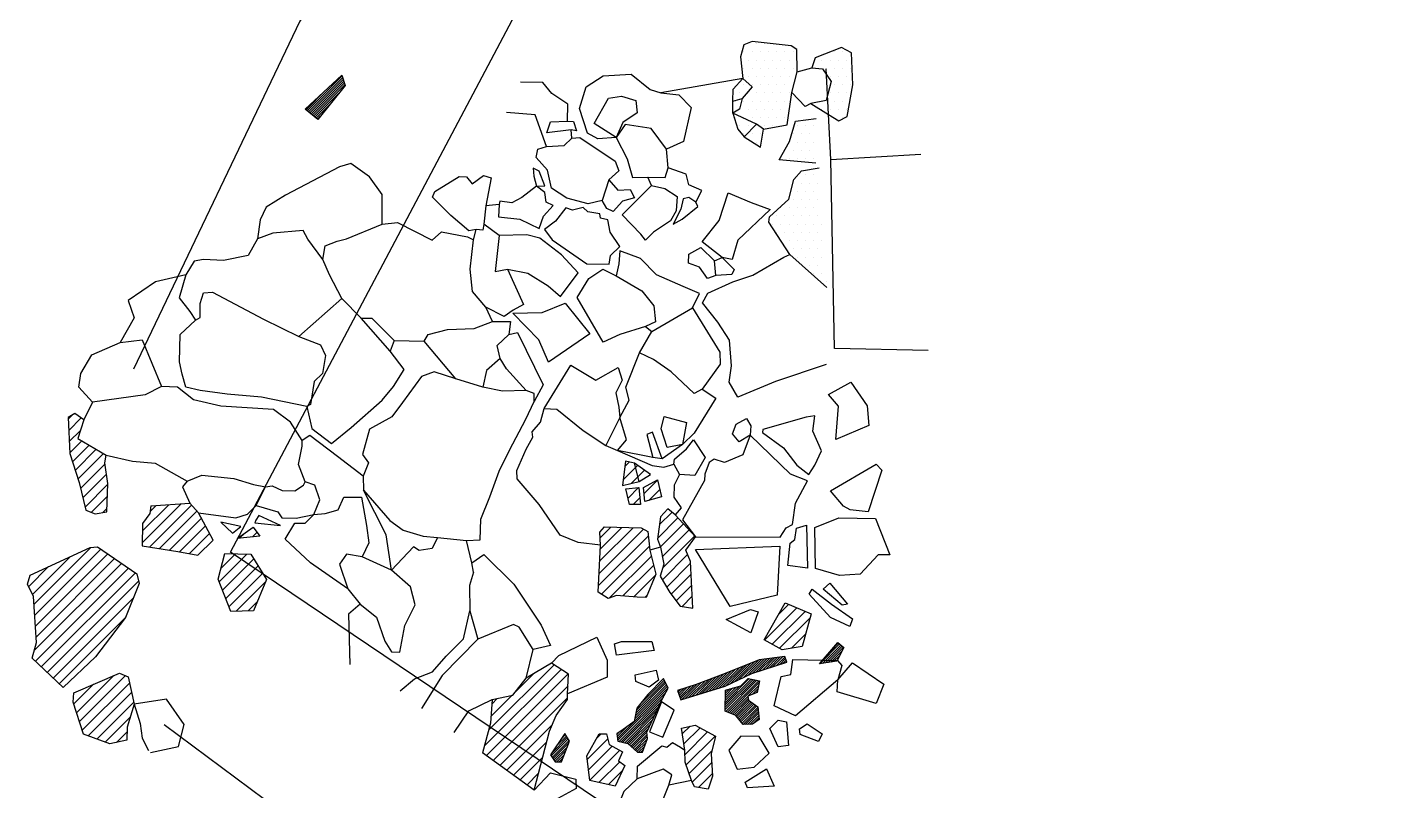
# Model space of a CAD drawing. Header units: metres. Extents: x 0.77 to 2.85, y -20.31 to -16.97.
# Drawn here: x 0.765 to 2.846, y -19.113 to -17.95 of the extents above; entities that cross this region are included whole.
import ezdxf

# ---------------------------------------------------------------- set-up
doc = ezdxf.new("R2010")
doc.units = ezdxf.units.M
doc.header["$LTSCALE"] = 25
doc.header["$MEASUREMENT"] = 0
doc.linetypes.add('STRICHPUNKTX2', pattern=[2, 1, -0.5, 0, -0.5])
doc.layers.get('0').update_dxf_attribs({"linetype": 'CONTINUOUS'})
for name, color, linetype in [('BEFUND', 1, 'CONTINUOUS'), ('FEUER', 1, 'CONTINUOUS'), ('GRABUNGSGRENZE', 3, 'STRICHPUNKTX2'), ('KNOCHEN', 2, 'CONTINUOUS'), ('STEINE', 4, 'CONTINUOUS'), ('STEINESCHRAFF', 4, 'CONTINUOUS')]:
    doc.layers.add(name, color=color, linetype=linetype)

# ---------------------------------------------------------------- blocks, each defined once
blk = doc.blocks.new('*X1')
at = {"color": 0}
for p, q in [((82.75, -1854.72), (83.52, -1853.95)), ((82.83, -1856.41), (84.74, -1854.5)), ((82.9, -1858.11), (84.61, -1856.4)), ((82.98, -1859.8), (84.8, -1857.98)), ((83.38, -1861.17), (85.91, -1858.64)), ((83.81, -1862.51), (87.02, -1859.29)), ((84.23, -1863.85), (88.13, -1859.95)), ((84.61, -1865.24), (88.35, -1861.5)), ((84.95, -1866.66), (88.57, -1863.05)), ((85.3, -1868.08), (88.78, -1864.61)), ((86.27, -1868.88), (88.71, -1866.44)), ((94.02, -1873.51), (99.93, -1867.59)), ((94.05, -1871.71), (98.04, -1867.72)), ((95.11, -1874.18), (101.51, -1867.78)), ((95.22, -1868.77), (96.15, -1867.84)), ((88.01, -1868.9), (88.64, -1868.28)), ((96.65, -1874.41), (102.34, -1868.72)), ((98.18, -1874.65), (103.02, -1869.8)), ((99.7, -1874.89), (103.64, -1870.95)), ((101.19, -1875.17), (104.26, -1872.1)), ((108.83, -1872.83), (109.61, -1872.06)), ((110.8, -1872.63), (111.48, -1871.95)), ((77.56, -1882.9), (86.21, -1874.24)), ((77.31, -1881.38), (83.02, -1875.67)), ((77.66, -1884.56), (87.71, -1874.51)), ((77.77, -1886.22), (88.76, -1875.23)), ((77.87, -1887.88), (89.81, -1875.94)), ((105.72, -1879.48), (109.95, -1875.25)), ((106, -1877.44), (108.23, -1875.2)), ((106.22, -1880.75), (111, -1875.97)), ((76.71, -1880.21), (79.76, -1877.16)), ((77.58, -1889.95), (90.87, -1876.66)), ((77.74, -1891.55), (91.92, -1877.38)), ((78.64, -1892.42), (92.97, -1878.09)), ((106.72, -1882.02), (111.68, -1877.06)), ((107.22, -1883.29), (112.36, -1878.14)), ((79.55, -1893.28), (93.46, -1879.37)), ((108.32, -1883.95), (112.8, -1879.48)), ((80.46, -1894.14), (92.66, -1881.93)), ((110.14, -1883.9), (111.53, -1882.51)), ((81.36, -1895), (91.51, -1884.85)), ((146.09, -1904.52), (157.79, -1892.82)), ((146.75, -1902.09), (156.72, -1892.12)), ((83.6, -1898.07), (86.59, -1895.08)), ((84.03, -1899.4), (89.7, -1893.74)), ((84.46, -1900.74), (91.45, -1893.75)), ((84.89, -1902.08), (92.08, -1894.89)), ((146.43, -1905.95), (158.86, -1893.51)), ((150.65, -1896.43), (153.55, -1893.52)), ((85.79, -1902.94), (92.4, -1896.34)), ((147.13, -1899.95), (150.35, -1896.72)), ((147.27, -1898.04), (148.07, -1897.24)), ((147.46, -1906.69), (158.85, -1895.3)), ((148.48, -1907.43), (158.78, -1897.13)), ((87.08, -1903.42), (92.72, -1897.79)), ((88.37, -1903.9), (92.18, -1900.1)), ((149.51, -1908.17), (156.43, -1901.25)), ((90.09, -1903.95), (91.69, -1902.35)), ((150.54, -1908.91), (155.6, -1903.85)), ((151.57, -1909.65), (154.98, -1906.23)), ((152.6, -1910.39), (154.37, -1908.62)), ((153.63, -1911.13), (153.75, -1911))]:
    blk.add_line(p, q, dxfattribs=at)
blk = doc.blocks.new('*X2')
at = {"color": 0}
for p, q in [((172.51, -1872.8), (175.57, -1869.74)), ((172.79, -1870.74), (174.65, -1868.89)), ((163.58, -1878.19), (170.32, -1871.45)), ((163.66, -1876.34), (168.77, -1871.23)), ((163.72, -1872.75), (165.34, -1871.13)), ((163.75, -1874.49), (167.05, -1871.18)), ((172.93, -1874.14), (176.42, -1870.65)), ((173.22, -1875.62), (177.27, -1871.57)), ((163.5, -1880.04), (171.08, -1872.46)), ((163.95, -1881.36), (171.25, -1874.06)), ((173.28, -1877.33), (178.13, -1872.48)), ((165.11, -1881.96), (171.54, -1875.54)), ((173.21, -1879.17), (177.05, -1875.33)), ((167.21, -1881.63), (171.89, -1876.95)), ((168.84, -1881.77), (172.16, -1878.45)), ((173.87, -1880.28), (177.49, -1876.65)), ((174.55, -1881.37), (177.58, -1878.33)), ((175.31, -1882.37), (177.68, -1880)), ((170.52, -1881.86), (170.9, -1881.48)), ((176.21, -1883.24), (177.77, -1881.68)), ((177.77, -1883.45), (177.86, -1883.35)), ((188.77, -1888.36), (193.69, -1883.43)), ((189.92, -1888.98), (194.93, -1883.97)), ((190.94, -1884.42), (192.46, -1882.9)), ((191.06, -1889.6), (195.69, -1884.97)), ((192.85, -1889.58), (195.04, -1887.39)), ((176.24, -1902.65), (177.43, -1901.46)), ((161.78, -1906.51), (164.89, -1903.39)), ((163.27, -1903.25), (163.87, -1902.64)), ((176.49, -1904.17), (178.95, -1901.71)), ((176.67, -1905.76), (180.09, -1902.34)), ((176.84, -1907.36), (181.24, -1902.96)), ((161.97, -1908.09), (165.58, -1904.48)), ((162.16, -1909.66), (166.71, -1905.12)), ((177.3, -1908.67), (180.74, -1905.23)), ((163.55, -1910.04), (166.71, -1906.88)), ((177.78, -1909.96), (180.7, -1907.03)), ((165, -1910.36), (167.1, -1908.26)), ((178.72, -1910.78), (180.8, -1908.7))]:
    blk.add_line(p, q, dxfattribs=at)
blk = doc.blocks.new('*X4')
at = {"color": 0}
for p, q in [((167.52, -1861.88), (168.19, -1861.2)), ((169.12, -1862.04), (169.44, -1861.73)), ((167.27, -1863.9), (169.12, -1862.04)), ((168.45, -1864.48), (169.5, -1863.43)), ((169.5, -1863.43), (170.47, -1862.46)), ((170.45, -1866.02), (172.47, -1864)), ((167.99, -1866.71), (169.59, -1865.11)), ((171.16, -1867.07), (172.81, -1865.43)), ((168.77, -1867.7), (169.8, -1866.67))]:
    blk.add_line(p, q, dxfattribs=at)
blk = doc.blocks.new('*X5')
at = {"color": 0}
for p, q in [((197.2, -1891.95), (200.2, -1888.94)), ((198.89, -1889.91), (200.01, -1888.78)), ((187.97, -1893.05), (189.94, -1891.08)), ((188.49, -1892.88), (190.34, -1891.02)), ((189.01, -1892.71), (190.75, -1890.97)), ((189.53, -1892.55), (191.15, -1890.92)), ((190.05, -1892.38), (191.56, -1890.87)), ((190.57, -1892.21), (191.89, -1890.89)), ((197.61, -1891.89), (200.4, -1889.1)), ((198.03, -1891.82), (200.59, -1889.27)), ((198.45, -1891.76), (200.78, -1889.43)), ((198.86, -1891.7), (200.57, -1889.99)), ((199.28, -1891.63), (200.2, -1890.72)), ((180.81, -1895.97), (183.68, -1893.09)), ((181.32, -1895.81), (184.28, -1892.84)), ((181.84, -1895.64), (184.88, -1892.6)), ((182.35, -1895.48), (185.49, -1892.35)), ((182.89, -1895.3), (186.09, -1892.1)), ((183.57, -1894.97), (186.69, -1891.85)), ((184.25, -1894.65), (187.3, -1891.6)), ((184.92, -1894.32), (187.9, -1891.35)), ((185.6, -1894), (188.32, -1891.28)), ((186.28, -1893.67), (188.72, -1891.23)), ((186.92, -1893.38), (189.13, -1891.18)), ((187.45, -1893.22), (189.53, -1891.13)), ((191.09, -1892.04), (191.98, -1891.16)), ((191.61, -1891.88), (192.07, -1891.42)), ((192.14, -1891.71), (192.16, -1891.68)), ((199.7, -1891.57), (199.82, -1891.45)), ((169.09, -1899.91), (173.82, -1895.17)), ((169.18, -1899.46), (173.71, -1894.93)), ((169.27, -1899.02), (173.59, -1894.69)), ((169.85, -1898.09), (173.48, -1894.45)), ((173, -1894.58), (173.37, -1894.22)), ((175.94, -1897.3), (177.99, -1895.25)), ((176.17, -1897.42), (178.52, -1895.07)), ((176.69, -1897.26), (179.09, -1894.86)), ((177.2, -1897.1), (179.66, -1894.64)), ((177.72, -1896.94), (180.22, -1894.43)), ((178.23, -1896.77), (180.79, -1894.21)), ((178.75, -1896.61), (181.36, -1894)), ((179.26, -1896.45), (181.93, -1893.79)), ((179.78, -1896.29), (182.49, -1893.57)), ((180.29, -1896.13), (183.08, -1893.34)), ((182.78, -1898.94), (187.32, -1894.4)), ((182.79, -1898.22), (186.73, -1894.28)), ((182.79, -1898.58), (187.03, -1894.34)), ((182.8, -1897.86), (186.44, -1894.22)), ((182.87, -1899.21), (187.61, -1894.46)), ((183.12, -1899.31), (187.9, -1894.53)), ((183.37, -1899.41), (187.92, -1894.86)), ((166.36, -1903.34), (174.05, -1895.65)), ((166.4, -1903.65), (173.75, -1896.31)), ((166.64, -1903.77), (173.37, -1897.04)), ((169, -1900.35), (173.94, -1895.41)), ((175.57, -1896.25), (175.91, -1895.91)), ((175.66, -1896.51), (176.43, -1895.75)), ((175.76, -1896.77), (176.95, -1895.58)), ((175.85, -1897.04), (177.47, -1895.42)), ((182.81, -1897.5), (184.94, -1895.37)), ((182.81, -1897.14), (184.45, -1895.51)), ((182.82, -1896.78), (183.96, -1895.64)), ((182.83, -1896.42), (183.47, -1895.78)), ((182.83, -1896.06), (182.97, -1895.92)), ((183.62, -1899.51), (186.2, -1896.93)), ((183.87, -1899.62), (186.25, -1897.24)), ((186.29, -1896.85), (187.83, -1895.31)), ((186.87, -1896.62), (187.74, -1895.75)), ((187.45, -1896.39), (187.65, -1896.19)), ((166.92, -1903.84), (173.03, -1897.74)), ((167.21, -1903.91), (172.71, -1898.41)), ((167.49, -1903.98), (172.39, -1899.08)), ((184.12, -1899.72), (186.33, -1897.52)), ((184.38, -1899.82), (186.54, -1897.66)), ((184.55, -1900.01), (186.75, -1897.81)), ((184.7, -1900.2), (186.95, -1897.95)), ((184.86, -1900.4), (187.16, -1898.09)), ((185.02, -1900.59), (187.37, -1898.24)), ((185.18, -1900.79), (187.58, -1898.38)), ((185.34, -1900.98), (187.78, -1898.54)), ((185.5, -1901.18), (187.81, -1898.86)), ((185.82, -1901.2), (187.84, -1899.18)), ((167.78, -1904.04), (172.08, -1899.75)), ((168.02, -1904.16), (171.76, -1900.42)), ((168.21, -1904.32), (171.45, -1901.08)), ((186.19, -1901.19), (187.87, -1899.5)), ((186.55, -1901.18), (187.91, -1899.83)), ((186.92, -1901.17), (187.94, -1900.15)), ((156.27, -1906), (158.86, -1903.41)), ((156.32, -1905.6), (158.73, -1903.19)), ((157.06, -1904.51), (158.6, -1902.97)), ((157.79, -1903.42), (158.46, -1902.75)), ((166.27, -1902.72), (166.53, -1902.47)), ((166.31, -1903.03), (167.7, -1901.65)), ((168.39, -1904.49), (171.13, -1901.75)), ((168.58, -1904.66), (170.85, -1902.39)), ((168.77, -1904.83), (170.88, -1902.71)), ((168.95, -1904.99), (170.92, -1903.03)), ((169.14, -1905.16), (170.93, -1903.37)), ((156.41, -1906.22), (159, -1903.63)), ((156.55, -1906.43), (158.97, -1904.01)), ((156.7, -1906.64), (158.75, -1904.59)), ((156.84, -1906.85), (158.52, -1905.17)), ((169.32, -1905.33), (170.72, -1903.93)), ((169.6, -1905.41), (170.52, -1904.49)), ((169.95, -1905.41), (170.31, -1905.05)), ((157.13, -1906.91), (158.29, -1905.75)), ((157.49, -1906.91), (158.07, -1906.33)), ((157.84, -1906.91), (157.84, -1906.91)), ((185.9, -1917.74), (186.19, -1917.45)), ((185.96, -1918.04), (186.56, -1917.44)), ((186.01, -1918.34), (186.93, -1917.42)), ((186.07, -1918.63), (187.1, -1917.61)), ((186.13, -1918.93), (187.24, -1917.81)), ((186.18, -1919.23), (187.39, -1918.02)), ((175.6, -1921.67), (177.18, -1920.1)), ((175.67, -1921.25), (176.98, -1919.95)), ((175.74, -1920.83), (176.78, -1919.79)), ((175.81, -1920.41), (176.58, -1919.63)), ((175.88, -1919.99), (176.39, -1919.48)), ((175.95, -1919.56), (176.19, -1919.32)), ((186.24, -1919.53), (187.54, -1918.23)), ((186.29, -1919.82), (187.68, -1918.44)), ((186.35, -1920.12), (187.83, -1918.64)), ((186.52, -1920.31), (187.97, -1918.85)), ((186.68, -1920.5), (188.12, -1919.06)), ((186.85, -1920.69), (188.23, -1919.3)), ((187.01, -1920.87), (188.3, -1919.58)), ((187.18, -1921.06), (188.37, -1919.86)), ((187.34, -1921.25), (188.45, -1920.15)), ((175.79, -1921.84), (177.37, -1920.26)), ((176.01, -1921.98), (177.57, -1920.41)), ((176.23, -1922.11), (177.77, -1920.57)), ((176.45, -1922.24), (177.97, -1920.73)), ((176.67, -1922.38), (178.17, -1920.88)), ((176.89, -1922.51), (178.41, -1920.99)), ((177.11, -1922.64), (178.65, -1921.11)), ((177.33, -1922.78), (178.89, -1921.22)), ((177.55, -1922.91), (179.12, -1921.34)), ((177.8, -1923.01), (179.36, -1921.45)), ((178.07, -1923.1), (179.6, -1921.57)), ((178.34, -1923.18), (179.84, -1921.68)), ((178.61, -1923.27), (180.08, -1921.8)), ((178.88, -1923.35), (180.32, -1921.91)), ((179.14, -1923.44), (180.56, -1922.02)), ((179.41, -1923.52), (180.8, -1922.14)), ((179.69, -1923.6), (181.04, -1922.25)), ((187.51, -1921.44), (188.52, -1920.43)), ((187.67, -1921.63), (188.59, -1920.71)), ((187.84, -1921.82), (188.67, -1920.99)), ((188, -1922), (188.74, -1921.27)), ((188.17, -1922.19), (188.81, -1921.55)), ((188.39, -1922.33), (188.89, -1921.83)), ((188.64, -1922.43), (188.96, -1922.11)), ((179.99, -1923.65), (181.27, -1922.37)), ((180.29, -1923.71), (181.53, -1922.47)), ((180.58, -1923.77), (181.82, -1922.53)), ((180.88, -1923.82), (182.12, -1922.58)), ((181.18, -1923.88), (182.42, -1922.64)), ((181.47, -1923.94), (182.52, -1922.89)), ((181.77, -1923.99), (182.52, -1923.24)), ((182.07, -1924.05), (182.52, -1923.6)), ((182.36, -1924.11), (182.52, -1923.95)), ((188.89, -1922.54), (189.04, -1922.39)), ((181.57, -1940.82), (181.62, -1940.77)), ((181.71, -1941.02), (181.92, -1940.82)), ((181.86, -1941.22), (182.22, -1940.87)), ((182.01, -1941.43), (182.52, -1940.92)), ((182.16, -1941.63), (182.82, -1940.98)), ((182.31, -1941.84), (183.12, -1941.03)), ((182.46, -1942.04), (183.42, -1941.08)), ((182.61, -1942.25), (183.72, -1941.14)), ((182.76, -1942.45), (184.02, -1941.19)), ((182.91, -1942.66), (184.32, -1941.24)), ((183.08, -1942.84), (184.62, -1941.29)), ((183.46, -1942.81), (184.92, -1941.35)), ((183.84, -1942.78), (185.22, -1941.4)), ((184.23, -1942.75), (185.52, -1941.45)), ((184.61, -1942.72), (185.83, -1941.51)), ((184.99, -1942.69), (186.13, -1941.56)), ((185.37, -1942.66), (186.43, -1941.61)), ((185.73, -1942.66), (186.62, -1941.77)), ((186.04, -1942.71), (186.78, -1941.96)), ((186.34, -1942.76), (186.94, -1942.16)), ((186.65, -1942.8), (187.1, -1942.36)), ((186.95, -1942.85), (187.25, -1942.55)), ((187.26, -1942.9), (187.41, -1942.75)), ((187.56, -1942.95), (187.57, -1942.94)), ((184.63, -1945.88), (186.71, -1943.8)), ((184.69, -1945.47), (186.49, -1943.67)), ((184.7, -1946.16), (186.93, -1943.94)), ((184.75, -1945.05), (186.27, -1943.54)), ((184.81, -1944.64), (186.05, -1943.4)), ((184.83, -1946.39), (186.91, -1944.31)), ((184.87, -1944.23), (185.83, -1943.27)), ((184.96, -1946.62), (186.62, -1944.95)), ((185.09, -1946.84), (186.7, -1945.23)), ((185.21, -1947.07), (186.78, -1945.5)), ((185.34, -1947.29), (186.85, -1945.78)), ((185.47, -1947.52), (186.93, -1946.06)), ((185.59, -1947.75), (186.51, -1946.83)), ((185.72, -1947.97), (185.79, -1947.9)), ((207.04, -1948.93), (207.71, -1948.26)), ((207.05, -1949.27), (207.83, -1948.49)), ((207.15, -1949.53), (207.95, -1948.72)), ((207.22, -1948.4), (207.59, -1948.02)), ((207.25, -1949.78), (208.07, -1948.96)), ((207.35, -1950.03), (208.19, -1949.19)), ((207.4, -1947.86), (207.47, -1947.79)), ((207.46, -1950.28), (208.31, -1949.42)), ((207.56, -1950.53), (208.43, -1949.66)), ((207.66, -1950.78), (208.55, -1949.89)), ((207.76, -1951.03), (208.67, -1950.12)), ((207.87, -1951.28), (208.79, -1950.36)), ((207.97, -1951.53), (208.92, -1950.59)), ((208.07, -1951.79), (209.04, -1950.82)), ((208.17, -1952.04), (209.16, -1951.06)), ((208.26, -1952.31), (209.28, -1951.29)), ((208.35, -1952.57), (209.4, -1951.52)), ((208.43, -1952.84), (209.52, -1951.75)), ((208.52, -1953.1), (209.61, -1952.01)), ((208.61, -1953.37), (209.71, -1952.27)), ((208.7, -1953.63), (209.81, -1952.52)), ((208.79, -1953.9), (209.91, -1952.78)), ((208.87, -1954.17), (210, -1953.04)), ((208.96, -1954.43), (210.1, -1953.29)), ((209.05, -1954.7), (210.2, -1953.55)), ((209.31, -1954.79), (210.29, -1953.81)), ((209.91, -1954.55), (210.39, -1954.06)), ((194.88, -1961.09), (197.88, -1958.09)), ((195.05, -1960.56), (197.56, -1958.06)), ((195.16, -1961.17), (198.13, -1958.19)), ((195.5, -1959.76), (197.23, -1958.03)), ((195.95, -1958.95), (196.91, -1957.99)), ((196.37, -1960.3), (198.32, -1958.35)), ((196.4, -1958.15), (196.59, -1957.96)), ((196.72, -1960.31), (198.51, -1958.52)), ((197.06, -1960.32), (198.7, -1958.68)), ((197.41, -1960.33), (198.89, -1958.84)), ((197.75, -1960.34), (199.08, -1959.01)), ((198.09, -1960.35), (199.27, -1959.17)), ((199.12, -1959.67), (199.46, -1959.34)), ((206.74, -1958.77), (206.89, -1958.62)), ((206.92, -1958.95), (207.39, -1958.48)), ((207.09, -1959.13), (207.88, -1958.34)), ((207.27, -1959.31), (208.37, -1958.2)), ((207.45, -1959.48), (208.67, -1958.26)), ((207.62, -1959.66), (208.93, -1958.35)), ((207.8, -1959.84), (209.19, -1958.44)), ((207.97, -1960.02), (209.46, -1958.53)), ((208.15, -1960.19), (209.72, -1958.62)), ((208.33, -1960.37), (209.98, -1958.71)), ((208.5, -1960.55), (210.25, -1958.8)), ((208.68, -1960.72), (210.51, -1958.89)), ((208.86, -1960.9), (210.78, -1958.98)), ((209.03, -1961.08), (211.04, -1959.07)), ((195.43, -1961.24), (196.03, -1960.65)), ((196.35, -1962.45), (197, -1961.79)), ((196.49, -1962.66), (197.38, -1961.77)), ((196.2, -1962.24), (196.22, -1962.22)), ((196.64, -1962.87), (197.6, -1961.9)), ((196.96, -1962.9), (197.83, -1962.03)), ((197.31, -1962.9), (198.05, -1962.16)), ((197.67, -1962.9), (198.27, -1962.29)), ((198.02, -1962.9), (198.49, -1962.42)), ((198.37, -1962.9), (198.72, -1962.56)), ((198.72, -1962.9), (198.94, -1962.69)), ((199.08, -1962.9), (199.16, -1962.82)), ((214.31, -1966.05), (214.43, -1965.94)), ((214.13, -1968.7), (215.36, -1967.48)), ((214.15, -1968.34), (215.23, -1967.26)), ((214.18, -1967.96), (215.09, -1967.04)), ((214.2, -1967.57), (214.96, -1966.82)), ((214.23, -1967.19), (214.83, -1966.6)), ((214.26, -1966.81), (214.69, -1966.38)), ((214.29, -1966.43), (214.56, -1966.16)), ((214.31, -1968.89), (215.5, -1967.7)), ((214.48, -1969.07), (215.63, -1967.92)), ((214.65, -1969.25), (215.76, -1968.14)), ((214.82, -1969.43), (215.73, -1968.52)), ((214.99, -1969.61), (215.32, -1969.29))]:
    blk.add_line(p, q, dxfattribs=at)
blk = doc.blocks.new('*X7')
at = {"color": 0}
for p, q in [((160.14, -1783.34), (161.24, -1782.25)), ((160.25, -1783.58), (161.37, -1782.47)), ((160.32, -1782.81), (161.1, -1782.03)), ((160.37, -1783.82), (161.5, -1782.69)), ((160.48, -1784.07), (161.64, -1782.9)), ((160.73, -1782.04), (160.97, -1781.81)), ((160.59, -1784.31), (161.77, -1783.12)), ((160.7, -1784.55), (161.91, -1783.34)), ((160.82, -1784.79), (162.04, -1783.56)), ((160.93, -1785.03), (162.18, -1783.78)), ((161.04, -1785.27), (162.31, -1784)), ((161.15, -1785.51), (162.44, -1784.22)), ((161.27, -1785.75), (162.58, -1784.44)), ((161.38, -1785.99), (162.71, -1784.66)), ((161.49, -1786.23), (162.85, -1784.88)), ((121.08, -1787.75), (123.68, -1785.15)), ((121.2, -1787.28), (123.36, -1785.12)), ((121.28, -1787.91), (124.01, -1785.18)), ((121.31, -1786.81), (123.03, -1785.1)), ((121.43, -1786.34), (122.7, -1785.07)), ((121.55, -1785.87), (122.38, -1785.04)), ((121.62, -1787.92), (124.34, -1785.2)), ((121.66, -1785.4), (122.05, -1785.02)), ((121.96, -1787.93), (124.66, -1785.23)), ((122.3, -1787.95), (124.99, -1785.26)), ((122.64, -1787.96), (125.32, -1785.28)), ((122.98, -1787.98), (125.64, -1785.31)), ((123.32, -1787.99), (125.97, -1785.34)), ((123.66, -1788.01), (126.3, -1785.37)), ((124, -1788.02), (126.62, -1785.39)), ((124.33, -1788.04), (126.95, -1785.42)), ((124.67, -1788.05), (127.28, -1785.45)), ((125.01, -1788.06), (127.61, -1785.47)), ((125.35, -1788.08), (127.93, -1785.5)), ((125.69, -1788.09), (128.26, -1785.53)), ((126.03, -1788.11), (128.59, -1785.55)), ((126.37, -1788.12), (128.91, -1785.58)), ((126.71, -1788.14), (129.24, -1785.61)), ((127.05, -1788.15), (128.71, -1786.48)), ((161.61, -1786.47), (162.98, -1785.1)), ((161.72, -1786.71), (163.12, -1785.32)), ((161.83, -1786.95), (163.25, -1785.54)), ((161.94, -1787.2), (163.38, -1785.76)), ((162.06, -1787.44), (163.52, -1785.98)), ((162.17, -1787.68), (163.65, -1786.19)), ((162.28, -1787.92), (163.79, -1786.41)), ((162.4, -1788.16), (163.92, -1786.63)), ((162.51, -1788.4), (164.06, -1786.85)), ((162.62, -1788.64), (164.19, -1787.07)), ((162.73, -1788.88), (164.32, -1787.29)), ((162.85, -1789.12), (164.46, -1787.51)), ((162.96, -1789.36), (164.59, -1787.73)), ((163.07, -1789.6), (164.73, -1787.95)), ((163.18, -1789.84), (164.86, -1788.17)), ((163.3, -1790.08), (164.99, -1788.39)), ((163.47, -1790.27), (165.13, -1788.61)), ((163.88, -1790.21), (165.26, -1788.83)), ((164.29, -1790.15), (165.4, -1789.05)), ((164.7, -1790.1), (165.53, -1789.26)), ((165.11, -1790.04), (165.67, -1789.48)), ((165.52, -1789.98), (165.8, -1789.7)), ((165.93, -1789.93), (165.93, -1789.92)), ((119.14, -1807.73), (124.42, -1802.45)), ((119.33, -1807.89), (124.51, -1802.71)), ((119.53, -1808.04), (124.6, -1802.98)), ((119.72, -1808.2), (124.68, -1803.24)), ((119.92, -1808.36), (124.77, -1803.51)), ((118.95, -1807.57), (121.91, -1804.61)), ((120.11, -1808.52), (124.86, -1803.77)), ((120.31, -1808.68), (123.91, -1805.08)), ((120.5, -1808.84), (122.52, -1806.82)), ((120.69, -1809), (121.12, -1808.57))]:
    blk.add_line(p, q, dxfattribs=at)
blk = doc.blocks.new('*X9')
at = {"color": 0}
for p, q in [((185.625, -1798.75), (185.625, -1798.75)), ((186.25, -1797.5), (186.25, -1797.5)), ((186.875, -1798.75), (186.875, -1798.75)), ((187.5, -1797.5), (187.5, -1797.5)), ((188.125, -1798.75), (188.125, -1798.75)), ((188.75, -1797.5), (188.75, -1797.5)), ((189.375, -1798.75), (189.375, -1798.75)), ((190.625, -1798.75), (190.625, -1798.75)), ((191.875, -1798.75), (191.875, -1798.75)), ((193.125, -1798.75), (193.125, -1798.75)), ((199.375, -1798.75), (199.375, -1798.75)), ((200.625, -1798.75), (200.625, -1798.75)), ((185.625, -1801.25), (185.625, -1801.25)), ((186.25, -1800), (186.25, -1800)), ((186.875, -1801.25), (186.875, -1801.25)), ((187.5, -1800), (187.5, -1800)), ((188.125, -1801.25), (188.125, -1801.25)), ((188.75, -1800), (188.75, -1800)), ((189.375, -1801.25), (189.375, -1801.25)), ((190, -1800), (190, -1800)), ((190.625, -1801.25), (190.625, -1801.25)), ((191.25, -1800), (191.25, -1800)), ((191.875, -1801.25), (191.875, -1801.25)), ((192.5, -1800), (192.5, -1800)), ((193.125, -1801.25), (193.125, -1801.25)), ((196.875, -1801.25), (196.875, -1801.25)), ((197.5, -1800), (197.5, -1800)), ((198.125, -1801.25), (198.125, -1801.25)), ((198.75, -1800), (198.75, -1800)), ((199.375, -1801.25), (199.375, -1801.25)), ((200, -1800), (200, -1800)), ((200.625, -1801.25), (200.625, -1801.25)), ((201.25, -1800), (201.25, -1800)), ((201.875, -1801.25), (201.875, -1801.25)), ((186.25, -1802.5), (186.25, -1802.5)), ((187.5, -1802.5), (187.5, -1802.5)), ((188.75, -1802.5), (188.75, -1802.5)), ((190, -1802.5), (190, -1802.5)), ((191.25, -1802.5), (191.25, -1802.5)), ((192.5, -1802.5), (192.5, -1802.5)), ((198.75, -1802.5), (198.75, -1802.5)), ((200, -1802.5), (200, -1802.5)), ((201.25, -1802.5), (201.25, -1802.5)), ((185, -1805), (185, -1805)), ((185.625, -1803.75), (185.625, -1803.75)), ((186.25, -1805), (186.25, -1805)), ((186.875, -1803.75), (186.875, -1803.75)), ((187.5, -1805), (187.5, -1805)), ((188.125, -1803.75), (188.125, -1803.75)), ((188.75, -1805), (188.75, -1805)), ((189.375, -1803.75), (189.375, -1803.75)), ((190, -1805), (190, -1805)), ((190.625, -1803.75), (190.625, -1803.75)), ((191.25, -1805), (191.25, -1805)), ((191.875, -1803.75), (191.875, -1803.75)), ((192.5, -1805), (192.5, -1805)), ((193.125, -1803.75), (193.125, -1803.75)), ((198.75, -1805), (198.75, -1805)), ((199.375, -1803.75), (199.375, -1803.75)), ((200, -1805), (200, -1805)), ((200.625, -1803.75), (200.625, -1803.75)), ((201.25, -1805), (201.25, -1805)), ((201.875, -1803.75), (201.875, -1803.75)), ((184.375, -1806.25), (184.375, -1806.25)), ((185, -1807.5), (185, -1807.5)), ((185.625, -1806.25), (185.625, -1806.25)), ((186.25, -1807.5), (186.25, -1807.5)), ((186.875, -1806.25), (186.875, -1806.25)), ((187.5, -1807.5), (187.5, -1807.5)), ((188.125, -1806.25), (188.125, -1806.25)), ((188.75, -1807.5), (188.75, -1807.5)), ((189.375, -1806.25), (189.375, -1806.25)), ((190, -1807.5), (190, -1807.5)), ((190.625, -1806.25), (190.625, -1806.25)), ((191.25, -1807.5), (191.25, -1807.5)), ((191.875, -1806.25), (191.875, -1806.25)), ((192.5, -1807.5), (192.5, -1807.5)), ((197.5, -1807.5), (197.5, -1807.5)), ((198.125, -1806.25), (198.125, -1806.25)), ((198.75, -1807.5), (198.75, -1807.5)), ((199.375, -1806.25), (199.375, -1806.25)), ((200, -1807.5), (200, -1807.5)), ((200.625, -1806.25), (200.625, -1806.25)), ((201.25, -1807.5), (201.25, -1807.5)), ((184.375, -1808.75), (184.375, -1808.75)), ((185.625, -1808.75), (185.625, -1808.75)), ((186.875, -1808.75), (186.875, -1808.75)), ((188.125, -1808.75), (188.125, -1808.75)), ((189.375, -1808.75), (189.375, -1808.75)), ((190.625, -1808.75), (190.625, -1808.75)), ((191.875, -1808.75), (191.875, -1808.75)), ((199.375, -1808.75), (199.375, -1808.75)), ((200.625, -1808.75), (200.625, -1808.75)), ((185, -1810), (185, -1810)), ((185.625, -1811.25), (185.625, -1811.25)), ((186.25, -1810), (186.25, -1810)), ((186.875, -1811.25), (186.875, -1811.25)), ((187.5, -1810), (187.5, -1810)), ((188.125, -1811.25), (188.125, -1811.25)), ((188.75, -1810), (188.75, -1810)), ((190, -1810), (190, -1810)), ((191.25, -1810), (191.25, -1810)), ((193.125, -1811.25), (193.125, -1811.25)), ((193.75, -1810), (193.75, -1810)), ((194.375, -1811.25), (194.375, -1811.25)), ((195, -1810), (195, -1810)), ((195.625, -1811.25), (195.625, -1811.25)), ((196.25, -1810), (196.25, -1810)), ((187.5, -1812.5), (187.5, -1812.5)), ((191.875, -1813.75), (191.875, -1813.75)), ((193.125, -1813.75), (193.125, -1813.75)), ((193.75, -1812.5), (193.75, -1812.5)), ((194.375, -1813.75), (194.375, -1813.75)), ((195, -1812.5), (195, -1812.5)), ((195.625, -1813.75), (195.625, -1813.75)), ((196.25, -1812.5), (196.25, -1812.5)), ((191.25, -1815), (191.25, -1815)), ((192.5, -1815), (192.5, -1815)), ((193.75, -1815), (193.75, -1815)), ((195, -1815), (195, -1815)), ((196.25, -1815), (196.25, -1815))]:
    blk.add_line(p, q, dxfattribs=at)
blk = doc.blocks.new('*X10')
at = {"color": 0}
for p, q in [((195, -1817.5), (195, -1817.5)), ((196.25, -1817.5), (196.25, -1817.5)), ((193.125, -1818.75), (193.125, -1818.75)), ((193.75, -1820), (193.75, -1820)), ((194.375, -1818.75), (194.375, -1818.75)), ((195, -1820), (195, -1820)), ((195.625, -1818.75), (195.625, -1818.75)), ((196.25, -1820), (196.25, -1820)), ((196.875, -1818.75), (196.875, -1818.75)), ((193.125, -1821.25), (193.125, -1821.25)), ((194.375, -1821.25), (194.375, -1821.25)), ((195.625, -1821.25), (195.625, -1821.25)), ((196.875, -1821.25), (196.875, -1821.25)), ((190.625, -1823.75), (190.625, -1823.75)), ((191.25, -1822.5), (191.25, -1822.5)), ((191.875, -1823.75), (191.875, -1823.75)), ((192.5, -1822.5), (192.5, -1822.5)), ((193.125, -1823.75), (193.125, -1823.75)), ((193.75, -1822.5), (193.75, -1822.5)), ((194.375, -1823.75), (194.375, -1823.75)), ((195, -1822.5), (195, -1822.5)), ((195.625, -1823.75), (195.625, -1823.75)), ((196.25, -1822.5), (196.25, -1822.5)), ((196.875, -1823.75), (196.875, -1823.75)), ((190, -1825), (190, -1825)), ((190.625, -1826.25), (190.625, -1826.25)), ((191.25, -1825), (191.25, -1825)), ((191.875, -1826.25), (191.875, -1826.25)), ((192.5, -1825), (192.5, -1825)), ((193.125, -1826.25), (193.125, -1826.25)), ((193.75, -1825), (193.75, -1825)), ((194.375, -1826.25), (194.375, -1826.25)), ((195, -1825), (195, -1825)), ((195.625, -1826.25), (195.625, -1826.25)), ((196.25, -1825), (196.25, -1825)), ((196.875, -1826.25), (196.875, -1826.25)), ((197.5, -1825), (197.5, -1825)), ((191.25, -1827.5), (191.25, -1827.5)), ((192.5, -1827.5), (192.5, -1827.5)), ((193.75, -1827.5), (193.75, -1827.5)), ((195, -1827.5), (195, -1827.5)), ((196.25, -1827.5), (196.25, -1827.5)), ((197.5, -1827.5), (197.5, -1827.5)), ((193.125, -1828.75), (193.125, -1828.75)), ((193.75, -1830), (193.75, -1830)), ((194.375, -1828.75), (194.375, -1828.75)), ((195, -1830), (195, -1830)), ((195.625, -1828.75), (195.625, -1828.75)), ((196.25, -1830), (196.25, -1830)), ((196.875, -1828.75), (196.875, -1828.75)), ((197.5, -1830), (197.5, -1830)), ((195.625, -1831.25), (195.625, -1831.25)), ((196.25, -1832.5), (196.25, -1832.5)), ((196.875, -1831.25), (196.875, -1831.25)), ((197.5, -1832.5), (197.5, -1832.5)), ((198.125, -1833.75), (198.125, -1833.75))]:
    blk.add_line(p, q, dxfattribs=at)

msp = doc.modelspace()

# ---------------------------------------------------------------- linework, layer by layer
at = {"layer": 'BEFUND', "flags": 128}
msp.add_lwpolyline([(1.8548, -18.0281), (1.7299, -18.0498)], dxfattribs=at)
at = {"layer": 'FEUER', "flags": 128}
msp.add_lwpolyline([(1.5371, -19.1118), (1.4582, -19.0551)], dxfattribs=at)
at = {"layer": 'GRABUNGSGRENZE', "flags": 128}
for points in [[(1.8384, -16.9681), (1.7805, -17.1027), (1.5976, -17.2843), (1.18, -17.9406), (0.9267, -18.4708)], [(2.8456, -20.0981), (2.0152, -19.3833), (1.0746, -18.7496), (1.6615, -17.6395), (2.0065, -17.1294), (2.0534, -17.001)], [(2.1366, -18.4422), (1.994, -18.4393), (1.9888, -18.1514), (1.9817, -18.0135)], [(1.5155, -19.6362), (1.6076, -19.4832), (0.9734, -19.0127)]]:
    msp.add_lwpolyline(points, dxfattribs=at)
at = {"layer": 'GRABUNGSGRENZE'}
msp.add_lwpolyline([(1.9888, -18.1514), (2.1256, -18.1433)], dxfattribs=at)
at = {"layer": 'KNOCHEN', "flags": 128}
for points in [[(1.2075, -18.0904), (1.1881, -18.0746), (1.2438, -18.0232), (1.2489, -18.0385), (1.2075, -18.0904)], [(1.9711, -18.9196), (1.9992, -18.8871), (2.0084, -18.8947), (1.9976, -18.9156), (1.9711, -18.9196)], [(1.9187, -18.9083), (1.8794, -18.9133), (1.8279, -18.9346), (1.7835, -18.9513), (1.755, -18.9604), (1.76, -18.9747), (1.8279, -18.9535), (1.8682, -18.9342), (1.9217, -18.917), (1.9187, -18.9083)], [(1.7336, -18.9421), (1.7101, -18.9665), (1.6933, -18.9873), (1.6891, -19.0077), (1.6723, -19.0199), (1.6626, -19.0265), (1.6641, -19.0372), (1.6794, -19.0408), (1.6941, -19.0541), (1.7018, -19.0541), (1.7095, -19.0332), (1.7085, -19.0235), (1.732, -18.9736), (1.7407, -18.9568), (1.7336, -18.9421)], [(1.8518, -18.953), (1.8625, -18.9418), (1.8799, -18.9454), (1.8762, -18.9633), (1.862, -18.9688), (1.863, -18.9749), (1.8777, -18.9852), (1.8797, -19.0045), (1.8695, -19.0116), (1.8552, -19.0121), (1.8441, -18.9983), (1.8278, -18.9917), (1.8284, -18.9596), (1.8518, -18.953)], [(1.5784, -19.0691), (1.5907, -19.0376), (1.5836, -19.0258), (1.5616, -19.0584), (1.5687, -19.0691), (1.5784, -19.0691)]]:
    msp.add_lwpolyline(points, dxfattribs=at)
at = {"layer": 'STEINE', "flags": 128}
for points in [[(1.9374, -18.0181), (1.9369, -17.9839), (1.9283, -17.9783), (1.8687, -17.9716), (1.8559, -17.9766), (1.8513, -17.995), (1.8548, -18.0281)], [(1.9581, -18.066), (1.9851, -18.0829), (2.0009, -18.0926), (2.0137, -18.086), (2.0219, -18.0376), (2.02, -17.9892), (2.0047, -17.981), (1.9649, -17.9967), (1.9598, -18.012)], [(1.9495, -18.0706), (1.9291, -18.0492), (1.9374, -18.0181), (1.9598, -18.012), (1.9761, -18.0136), (1.9893, -18.0325), (1.9816, -18.0615), (1.9581, -18.066), (1.9495, -18.0706)], [(1.5876, -18.0933), (1.5882, -18.0673), (1.5638, -18.0509), (1.55, -18.0341), (1.5159, -18.0335)], [(1.662, -18.1179), (1.6339, -18.1199), (1.6182, -18.1112), (1.606, -18.074), (1.6163, -18.0408), (1.6418, -18.0241), (1.6846, -18.0216), (1.7136, -18.0446), (1.7299, -18.0498), (1.7574, -18.0529), (1.7762, -18.0723), (1.7644, -18.1242), (1.7384, -18.1359)], [(1.8394, -18.0627), (1.84, -18.0444), (1.8548, -18.0281), (1.869, -18.0409), (1.8537, -18.0587)], [(1.662, -18.1179), (1.6284, -18.0964), (1.6499, -18.0582), (1.6697, -18.0552), (1.6916, -18.0614), (1.6936, -18.0803), (1.6717, -18.095), (1.662, -18.1179)], [(1.8862, -18.1051), (1.9219, -18.0986), (1.9291, -18.0492)], [(1.8394, -18.0811), (1.8394, -18.0627), (1.8537, -18.0587), (1.8496, -18.075), (1.8394, -18.0811)], [(1.5559, -18.1319), (1.5382, -18.0835), (1.4949, -18.0798)], [(1.556, -18.111), (1.5616, -18.0942), (1.5876, -18.0933), (1.5968, -18.0938), (1.6013, -18.1076), (1.5932, -18.1065), (1.556, -18.111)], [(1.662, -18.1179), (1.6787, -18.1505), (1.6868, -18.1791), (1.7102, -18.1786), (1.7362, -18.1787), (1.7409, -18.1639), (1.7384, -18.1359), (1.715, -18.1042), (1.6753, -18.098), (1.662, -18.1179)], [(1.8755, -18.0975), (1.8394, -18.0811), (1.847, -18.1055), (1.8566, -18.1168)], [(1.8566, -18.1168), (1.8816, -18.1326), (1.8862, -18.1051), (1.8755, -18.0975), (1.8566, -18.1168)], [(1.9656, -18.1568), (1.9101, -18.1521), (1.9259, -18.1241), (1.9347, -18.093), (1.9663, -18.089)], [(1.6404, -18.2137), (1.6189, -18.2192), (1.5864, -18.2105), (1.5635, -18.1951), (1.5574, -18.1676), (1.5401, -18.1482), (1.5427, -18.1355), (1.5559, -18.1319), (1.5824, -18.13), (1.5942, -18.1188), (1.6064, -18.1178), (1.6604, -18.1541), (1.6659, -18.1689), (1.6506, -18.1826), (1.6404, -18.2137)], [(1.5942, -18.1188), (1.5932, -18.1065)], [(1.3055, -18.2501), (1.3056, -18.2048), (1.2863, -18.1777), (1.2578, -18.1578), (1.2404, -18.1624), (1.1583, -18.206), (1.1287, -18.2243), (1.1195, -18.2431), (1.1154, -18.2722)], [(1.4487, -18.2581), (1.4374, -18.2601), (1.41, -18.2366), (1.382, -18.209), (1.3856, -18.2004), (1.4228, -18.1775), (1.4341, -18.1781), (1.4427, -18.1883), (1.46, -18.1756), (1.4712, -18.1792), (1.4635, -18.2219), (1.4604, -18.25), (1.4589, -18.2591), (1.4487, -18.2581)], [(1.5355, -18.1645), (1.5365, -18.1767), (1.5405, -18.192), (1.5533, -18.1916), (1.5447, -18.1691), (1.5355, -18.1645)], [(1.6506, -18.1826), (1.6643, -18.1984), (1.6832, -18.1974), (1.6898, -18.2097), (1.6714, -18.2147), (1.6571, -18.2305), (1.6475, -18.2259), (1.6404, -18.2137)], [(1.7153, -18.1909), (1.7102, -18.1786)], [(1.783, -18.2165), (1.7923, -18.1987), (1.7724, -18.19), (1.7684, -18.1737), (1.7409, -18.1639)], [(1.9261, -18.2963), (1.8941, -18.2468), (1.8951, -18.2387), (1.9247, -18.2117), (1.9324, -18.1817), (1.9437, -18.1689), (1.9707, -18.1639)], [(1.4834, -18.2199), (1.4828, -18.2388), (1.5149, -18.2424), (1.5445, -18.2563), (1.5511, -18.2379), (1.5659, -18.2216), (1.5553, -18.2165), (1.5532, -18.2017), (1.5405, -18.192), (1.5181, -18.2093), (1.5028, -18.2174), (1.4844, -18.2149), (1.4834, -18.2199)], [(1.6994, -18.2652), (1.6709, -18.2356), (1.7153, -18.1909), (1.7357, -18.1955), (1.7545, -18.2078), (1.7529, -18.2297), (1.7443, -18.245), (1.7187, -18.2622), (1.7065, -18.2744), (1.6994, -18.2652)], [(1.8384, -18.3038), (1.8231, -18.3007), (1.7926, -18.2767), (1.8187, -18.2446), (1.8325, -18.2023), (1.8671, -18.2172), (1.8961, -18.2274), (1.8471, -18.2742), (1.8384, -18.3038), (1.8384, -18.3038)], [(1.4834, -18.2199), (1.4635, -18.2219)], [(1.7637, -18.2114), (1.7601, -18.2272), (1.7483, -18.2501), (1.7621, -18.2424), (1.7861, -18.2231), (1.783, -18.2165), (1.7724, -18.2093), (1.7637, -18.2114)], [(1.5526, -18.2583), (1.5643, -18.2736), (1.6172, -18.3104), (1.6509, -18.311), (1.6529, -18.2978), (1.6672, -18.284), (1.6525, -18.2621), (1.649, -18.2432), (1.6378, -18.2407), (1.6368, -18.234), (1.6184, -18.2314), (1.6113, -18.2248), (1.5955, -18.2288), (1.5853, -18.2253), (1.5695, -18.2456), (1.5526, -18.2583)], [(1.2152, -18.304), (1.1923, -18.2728), (1.1852, -18.2596), (1.1388, -18.2635), (1.1154, -18.2722), (1.1015, -18.2976), (1.0638, -18.3052), (1.0332, -18.3036), (1.019, -18.3061), (1.0067, -18.327), (0.9964, -18.3621), (1.0127, -18.383), (1.0213, -18.3963)], [(1.2441, -18.3631), (1.2253, -18.3269), (1.2152, -18.304), (1.2188, -18.2831), (1.2371, -18.276), (1.2509, -18.2724), (1.3055, -18.2501), (1.3289, -18.2476), (1.3814, -18.2743), (1.3957, -18.2615), (1.4354, -18.2693), (1.4446, -18.2739)], [(1.4964, -18.3183), (1.5208, -18.3724), (1.505, -18.381), (1.4912, -18.3907), (1.4632, -18.3763), (1.4429, -18.3524), (1.4394, -18.3187), (1.4446, -18.2739), (1.4487, -18.2581)], [(1.4838, -18.2673), (1.4604, -18.25)], [(1.4776, -18.3219), (1.4964, -18.3183), (1.5275, -18.3245), (1.558, -18.3439), (1.5769, -18.3603), (1.6039, -18.3242), (1.5785, -18.2966), (1.5455, -18.2715), (1.5256, -18.2664), (1.4838, -18.2673), (1.4776, -18.3219)], [(1.8134, -18.3282), (1.8006, -18.3327), (1.7884, -18.3154), (1.7721, -18.3092), (1.7722, -18.2955), (1.7722, -18.2955), (1.7905, -18.2853), (1.8114, -18.3057)], [(1.7781, -18.3775), (1.7884, -18.3556), (1.7639, -18.3449), (1.7232, -18.327), (1.6988, -18.3024), (1.6672, -18.2907), (1.6656, -18.3105), (1.662, -18.3289)], [(1.9813, -18.4636), (1.9043, -18.4894), (1.8471, -18.5137), (1.8339, -18.4908), (1.8375, -18.4658), (1.8341, -18.4266), (1.8168, -18.399), (1.7934, -18.3699), (1.8011, -18.3551), (1.8393, -18.3379), (1.8699, -18.3278), (1.9169, -18.3004), (1.9261, -18.2963), (1.9825, -18.3464)], [(1.8134, -18.3282), (1.8114, -18.3057), (1.8231, -18.3007), (1.8414, -18.3191), (1.8378, -18.3267), (1.8134, -18.3282)], [(1.0067, -18.327), (0.9603, -18.3376), (0.9185, -18.366), (0.9281, -18.3925), (0.9066, -18.4302)], [(1.6674, -18.4181), (1.6419, -18.4297), (1.6023, -18.3614), (1.6202, -18.3329), (1.6417, -18.3186), (1.662, -18.3289), (1.7007, -18.3514), (1.719, -18.3743), (1.7215, -18.3988), (1.7062, -18.4059), (1.6674, -18.4181)], [(1.1907, -18.5276), (1.1215, -18.5137), (1.0695, -18.509), (1.0282, -18.5033), (1.0063, -18.4982), (1.0008, -18.4783), (0.9967, -18.4594), (0.9978, -18.4182), (1.0213, -18.3963), (1.0285, -18.3922), (1.0285, -18.3708), (1.0336, -18.3545), (1.0469, -18.3536), (1.1248, -18.3945), (1.1787, -18.4211), (1.2118, -18.4339), (1.2194, -18.4502), (1.2148, -18.4772), (1.202, -18.4894), (1.1964, -18.5246), (1.1907, -18.5276)], [(1.1907, -18.5276), (1.1983, -18.5613), (1.2283, -18.5838), (1.2585, -18.5599), (1.3054, -18.5182), (1.3228, -18.4973), (1.3392, -18.4714), (1.3178, -18.4433), (1.2736, -18.3933), (1.2441, -18.3631), (1.1787, -18.4211)], [(1.4733, -18.3983), (1.4632, -18.3763)], [(1.5588, -18.4601), (1.5441, -18.4259), (1.5044, -18.3856), (1.5493, -18.3847), (1.584, -18.3705), (1.6216, -18.4169), (1.5588, -18.4601)], [(1.6975, -18.4461), (1.7159, -18.4136), (1.7781, -18.3775), (1.8198, -18.4449), (1.8202, -18.4632), (1.7926, -18.5014), (1.7804, -18.508), (1.7453, -18.4748), (1.7188, -18.4559), (1.6975, -18.4461)], [(1.2736, -18.3933), (1.2899, -18.3933), (1.3235, -18.427), (1.3178, -18.4433)], [(1.4176, -18.4853), (1.3693, -18.4281), (1.3755, -18.4179), (1.405, -18.4104), (1.4453, -18.4089), (1.4733, -18.3983), (1.5009, -18.3983), (1.4983, -18.4182)], [(1.7062, -18.4059), (1.7159, -18.4136)], [(0.8646, -18.5213), (0.8438, -18.4984), (0.8464, -18.4775), (0.8632, -18.449), (0.9066, -18.4302), (0.9402, -18.4262), (0.9696, -18.4971)], [(1.3235, -18.427), (1.3693, -18.4281)], [(1.5246, -18.5034), (1.4946, -18.4702), (1.4849, -18.4544), (1.4804, -18.435), (1.4983, -18.4182), (1.5115, -18.4152), (1.5506, -18.4948), (1.5368, -18.5202)], [(1.664, -18.5949), (1.6773, -18.5786), (1.6672, -18.5444), (1.6815, -18.518), (1.6765, -18.4981), (1.6975, -18.4461)], [(1.4849, -18.4544), (1.4645, -18.4727), (1.4589, -18.4981)], [(1.552, -18.5309), (1.5929, -18.4648), (1.6306, -18.4878), (1.6648, -18.4685), (1.6709, -18.4874), (1.6611, -18.5067), (1.6657, -18.5286), (1.6672, -18.5444), (1.6462, -18.5872)], [(1.2848, -18.6134), (1.2766, -18.6338), (1.2771, -18.6552), (1.3173, -18.7012), (1.3376, -18.716), (1.3677, -18.7252), (1.3896, -18.7273), (1.4339, -18.732), (1.4548, -18.731), (1.4559, -18.6994), (1.4692, -18.6653), (1.4836, -18.6261), (1.4994, -18.594), (1.524, -18.5472), (1.5368, -18.5202), (1.5368, -18.508), (1.5246, -18.5034), (1.4889, -18.5043), (1.4589, -18.4981), (1.4176, -18.4853), (1.3845, -18.475), (1.3651, -18.4821), (1.3365, -18.5218), (1.3202, -18.5432), (1.286, -18.562), (1.2757, -18.6007), (1.2848, -18.6134)], [(1.9963, -18.5777), (2.0005, -18.5273), (1.9852, -18.5094), (2.0189, -18.4907), (2.0438, -18.5269), (2.0463, -18.5564), (1.9963, -18.5777)], [(0.8646, -18.5213), (0.8513, -18.5478), (0.8421, -18.5763), (0.8853, -18.6019), (0.9251, -18.6111), (0.9597, -18.6138), (1.0086, -18.6414), (1.031, -18.6323), (1.0794, -18.6375), (1.1095, -18.6467), (1.1278, -18.6498), (1.138, -18.6483), (1.1533, -18.6555), (1.1726, -18.656), (1.1859, -18.6474), (1.188, -18.6423), (1.1783, -18.6158), (1.1835, -18.5883), (1.1835, -18.5796), (1.1657, -18.5515), (1.1398, -18.5321), (1.0598, -18.5274), (1.018, -18.5176), (0.9936, -18.4982), (0.9696, -18.4971), (0.9447, -18.5098), (0.8646, -18.5213)], [(1.7926, -18.5014), (1.8135, -18.5152), (1.7803, -18.5681), (1.7629, -18.5854), (1.7318, -18.6072), (1.7175, -18.6052), (1.664, -18.5949)], [(1.6377, -18.739), (1.6041, -18.7349), (1.5766, -18.7236), (1.5446, -18.6767), (1.511, -18.6379), (1.5106, -18.6251), (1.5249, -18.5925), (1.5351, -18.5742), (1.5341, -18.5661), (1.5464, -18.5513), (1.552, -18.5309), (1.5714, -18.5315), (1.6116, -18.5642), (1.6462, -18.5872), (1.664, -18.5949), (1.7165, -18.6174), (1.7343, -18.62), (1.7496, -18.6154), (1.7582, -18.6313), (1.75, -18.6475), (1.7495, -18.6659), (1.7607, -18.6822), (1.7515, -18.6929)], [(0.8513, -18.5478), (0.8376, -18.5381), (0.8274, -18.5442), (0.8298, -18.5992), (0.844, -18.6436), (0.8541, -18.6854), (0.8683, -18.691), (0.8862, -18.688), (0.8878, -18.6452), (0.8833, -18.6136), (0.8853, -18.6019)], [(1.7394, -18.5899), (1.7303, -18.5619), (1.735, -18.543), (1.7686, -18.5518), (1.7629, -18.5854), (1.7394, -18.5899)], [(1.849, -18.5815), (1.8389, -18.5693), (1.8445, -18.5545), (1.8603, -18.5459), (1.8669, -18.5571), (1.8659, -18.5714), (1.849, -18.5815)], [(1.9744, -18.595), (1.9612, -18.5654), (1.9643, -18.542), (1.951, -18.544), (1.8852, -18.5627), (1.8847, -18.5673), (1.9163, -18.5908), (1.9366, -18.6169), (1.9549, -18.6312), (1.9641, -18.6169), (1.9744, -18.595)], [(1.2766, -18.6338), (1.2375, -18.6037), (1.1952, -18.572), (1.1835, -18.5796)], [(1.7318, -18.6072), (1.7171, -18.567), (1.7084, -18.5705), (1.7175, -18.6052)], [(1.9529, -18.6408), (1.9274, -18.6306), (1.8659, -18.5714), (1.8546, -18.6014), (1.8265, -18.6131), (1.8108, -18.6079), (1.8031, -18.613), (1.7969, -18.6308), (1.7964, -18.6405), (1.7627, -18.7001), (1.7825, -18.7261), (1.9114, -18.7269), (1.9206, -18.7126), (1.9303, -18.7075), (1.9349, -18.6749), (1.9529, -18.6408)], [(1.7496, -18.6154), (1.7506, -18.6078), (1.769, -18.592), (1.7797, -18.5783), (1.7975, -18.6054), (1.7817, -18.6328), (1.7582, -18.6313)], [(1.6715, -18.6479), (1.697, -18.6418), (1.6895, -18.6138), (1.6762, -18.6107), (1.6715, -18.6479)], [(1.697, -18.6418), (1.7139, -18.6312), (1.6895, -18.6138)], [(1.988, -18.6562), (2.0574, -18.6156), (2.0665, -18.6248), (2.0455, -18.6879), (2.018, -18.6853), (2.0078, -18.6797), (1.988, -18.6562)], [(1.7056, -18.6724), (1.7036, -18.651), (1.7246, -18.6393), (1.7306, -18.6653), (1.7056, -18.6724)], [(1.0086, -18.6414), (1.0014, -18.65), (1.0126, -18.675), (1.0258, -18.6898), (1.0824, -18.6971), (1.1002, -18.6915), (1.1135, -18.6783), (1.1278, -18.6498)], [(1.2016, -18.6922), (1.2108, -18.6698), (1.2027, -18.6474), (1.188, -18.6423)], [(1.3197, -18.7771), (1.3116, -18.7231), (1.2771, -18.6552)], [(1.699, -18.677), (1.6822, -18.677), (1.6766, -18.653), (1.6965, -18.651), (1.699, -18.677)], [(0.953, -18.679), (0.9519, -18.6907), (0.9407, -18.706), (0.9401, -18.7401), (0.9941, -18.7484), (1.0247, -18.754), (1.0481, -18.7312), (1.0258, -18.6898)], [(0.953, -18.679), (1.0126, -18.675)], [(1.1135, -18.6783), (1.1466, -18.6881), (1.1527, -18.6972), (1.1746, -18.6978), (1.2016, -18.6922)], [(1.2533, -18.8055), (1.1964, -18.7656), (1.1577, -18.7299), (1.1725, -18.7054), (1.1883, -18.7055), (1.2016, -18.6922), (1.2189, -18.6908), (1.2383, -18.6852), (1.247, -18.6658), (1.274, -18.6659), (1.2816, -18.7087), (1.2851, -18.7352), (1.2749, -18.7566)], [(1.1129, -18.7007), (1.1114, -18.7048), (1.1506, -18.709), (1.1175, -18.6936), (1.1129, -18.7007)], [(1.7825, -18.7261), (1.7515, -18.6929), (1.7403, -18.6837), (1.7295, -18.6959), (1.7249, -18.7295), (1.7294, -18.7418), (1.7345, -18.7678), (1.7288, -18.7861), (1.7436, -18.8111), (1.7593, -18.832), (1.7787, -18.8346), (1.7747, -18.7638), (1.7677, -18.7464), (1.7825, -18.7261)], [(1.9653, -18.7744), (1.9644, -18.7122), (2.0006, -18.697), (2.0567, -18.6981), (2.0785, -18.7537), (2.0607, -18.7537), (2.0331, -18.7832), (2.002, -18.7852), (1.9653, -18.7744)], [(1.0777, -18.7205), (1.0905, -18.7104), (1.0599, -18.7037), (1.0777, -18.7205)], [(1.0848, -18.7287), (1.1088, -18.7114), (1.119, -18.7252), (1.0848, -18.7287)], [(1.6377, -18.739), (1.6367, -18.7192), (1.6439, -18.711), (1.6999, -18.7127), (1.7101, -18.7183), (1.7131, -18.7463), (1.7222, -18.783), (1.7074, -18.8187), (1.6936, -18.8181), (1.6625, -18.8155), (1.6498, -18.8201), (1.6345, -18.8104), (1.6377, -18.739)], [(1.9531, -18.7738), (1.923, -18.7697), (1.9267, -18.7356), (1.9338, -18.7305), (1.9364, -18.7132), (1.9517, -18.7086), (1.9531, -18.7738)], [(0.8199, -18.9559), (0.7726, -18.911), (0.7793, -18.887), (0.7748, -18.8172), (0.7652, -18.7983), (0.7693, -18.7846), (0.8611, -18.7425), (0.8718, -18.7415), (0.9318, -18.7824), (0.9354, -18.7972), (0.9149, -18.8491), (0.8689, -18.9091), (0.8199, -18.9559)], [(1.3896, -18.7273), (1.3814, -18.7441), (1.362, -18.7471), (1.3534, -18.7415), (1.3197, -18.7771)], [(1.442, -18.7656), (1.4339, -18.732)], [(1.7294, -18.7418), (1.7131, -18.7463)], [(1.8352, -18.8322), (1.7824, -18.7455), (1.9109, -18.7406), (1.9071, -18.815), (1.8352, -18.8322)], [(1.0659, -18.7516), (1.1057, -18.7527), (1.1295, -18.791), (1.1096, -18.8388), (1.0749, -18.8398), (1.0557, -18.7908), (1.0659, -18.7516)], [(1.3197, -18.7771), (1.2749, -18.7566), (1.2514, -18.7525), (1.2407, -18.7678), (1.2533, -18.8055), (1.2722, -18.829), (1.2966, -18.8484), (1.3097, -18.8851), (1.3199, -18.9014), (1.3326, -18.902), (1.3399, -18.8612), (1.3557, -18.8297), (1.3486, -18.8021), (1.3197, -18.7771)], [(1.4445, -18.7799), (1.442, -18.7656), (1.4604, -18.7529), (1.5061, -18.7984), (1.5478, -18.8606), (1.562, -18.8918), (1.5355, -18.8978)], [(1.4445, -18.7799), (1.4383, -18.8003), (1.4388, -18.839), (1.4509, -18.8823)], [(2.0176, -18.8627), (1.9881, -18.8493), (1.9555, -18.8136), (1.9602, -18.806), (1.9897, -18.829), (2.0217, -18.8509), (2.0176, -18.8627)], [(2.0141, -18.829), (2.006, -18.8305), (1.977, -18.806), (1.9872, -18.7968), (2.0141, -18.829)], [(1.9146, -18.8981), (1.8871, -18.8833), (1.9193, -18.8268), (1.9585, -18.8437), (1.9452, -18.8931), (1.9146, -18.8981)], [(1.2722, -18.829), (1.2543, -18.8442), (1.2562, -18.9207)], [(1.333, -18.9606), (1.3545, -18.9423), (1.382, -18.9316), (1.403, -18.9077), (1.4295, -18.8813), (1.4388, -18.839)], [(1.8668, -18.8725), (1.8291, -18.8521), (1.8663, -18.8369), (1.878, -18.8404), (1.8668, -18.8725)], [(1.4149, -19.0244), (1.4374, -18.9914), (1.4731, -18.9741), (1.5042, -18.9671), (1.5247, -18.9416), (1.5355, -18.8978), (1.5141, -18.8636), (1.5055, -18.8595), (1.4509, -18.8823), (1.3968, -18.9373), (1.3656, -18.9877)], [(1.5635, -18.9188), (1.5742, -18.9071), (1.6323, -18.8792), (1.6481, -18.9138), (1.648, -18.9398), (1.5878, -18.9652)], [(1.6623, -18.9062), (1.6593, -18.8894), (1.67, -18.8854), (1.7159, -18.8855), (1.7194, -18.8992), (1.6623, -18.9062)], [(1.5371, -19.1118), (1.5602, -19.0222), (1.5704, -18.9983), (1.5878, -18.9739), (1.5878, -18.9652), (1.5894, -18.9356), (1.5635, -18.9188), (1.5247, -18.9416)], [(1.7122, -18.9553), (1.6918, -18.9466), (1.6908, -18.9364), (1.7229, -18.9293), (1.726, -18.9446), (1.7122, -18.9553), (1.7122, -18.9553)], [(2.0053, -18.9222), (1.9991, -18.9441), (1.9348, -18.999), (1.9022, -18.9837), (1.913, -18.9389), (1.9278, -18.9358), (1.9309, -18.9129), (1.9987, -18.9146), (2.0053, -18.9222)], [(1.9985, -18.9625), (1.9991, -18.9441), (2.0216, -18.9182), (2.0694, -18.9504), (2.0576, -18.9799), (1.9985, -18.9625)], [(0.9279, -18.9811), (0.9171, -19.0163), (0.9165, -19.0361), (0.891, -19.0417), (0.8508, -19.0268), (0.8351, -18.9779), (0.8362, -18.9636), (0.9055, -18.9337), (0.9188, -18.9393), (0.9279, -18.9811)], [(0.9527, -19.0546), (0.9955, -19.0455), (1.0042, -19.0119), (0.9773, -18.9736), (0.9279, -18.9811), (0.937, -19.0107), (0.94, -19.0331), (0.9496, -19.0515)], [(1.4731, -18.9741), (1.4705, -19.0098), (1.4582, -19.0551)], [(1.7125, -19.023), (1.7329, -19.0312), (1.7503, -18.99), (1.731, -18.9777), (1.7125, -19.023)], [(1.7812, -19.1068), (1.7766, -19.0971), (1.767, -19.0695), (1.7665, -19.0512), (1.761, -19.0175), (1.7819, -19.013), (1.8129, -19.0299), (1.8062, -19.0569), (1.8082, -19.0905), (1.802, -19.1104), (1.7812, -19.1068)], [(1.9082, -19.0459), (1.8955, -19.0183), (1.9083, -19.0056), (1.921, -19.0082), (1.924, -19.0439), (1.9082, -19.0459)], [(1.9408, -19.0184), (1.9526, -19.0108), (1.9755, -19.0261), (1.9699, -19.0378), (1.9418, -19.0271), (1.9408, -19.0184)], [(1.6217, -19.0972), (1.6172, -19.06), (1.6361, -19.0264), (1.6468, -19.0265), (1.6513, -19.0423), (1.6712, -19.0535), (1.6651, -19.0673), (1.6747, -19.0744), (1.6604, -19.106), (1.6217, -19.0972)], [(1.8949, -19.0555), (1.8797, -19.0305), (1.8516, -19.03), (1.8333, -19.0513), (1.8459, -19.0799), (1.8719, -19.0769), (1.8949, -19.0555)], [(1.6935, -19.0948), (1.6941, -19.0755), (1.7313, -19.0445), (1.739, -19.0465), (1.7477, -19.0394), (1.7599, -19.0466), (1.7665, -19.0512)], [(1.5371, -19.1118), (1.5616, -19.0859), (1.6003, -19.0952), (1.6008, -19.1094), (1.562, -19.1308)], [(1.7143, -19.1729), (1.7419, -19.1046), (1.7465, -19.0888), (1.7333, -19.0802), (1.6935, -19.0948), (1.6736, -19.1142), (1.6649, -19.1356), (1.6715, -19.1509)], [(1.7766, -19.0971), (1.7419, -19.1046)], [(1.8617, -19.1085), (1.8581, -19.0998), (1.8908, -19.0795), (1.9024, -19.106), (1.8617, -19.1085)]]:
    msp.add_lwpolyline(points, dxfattribs=at)

# ---------------------------------------------------------------- block references
at = {"layer": 'FEUER', "xscale": 0.01, "yscale": 0.01, "zscale": 0.01}
for name in ['*X1', '*X4', '*X2']:
    msp.add_blockref(name, (0, 0), dxfattribs=at)
at = {"layer": 'KNOCHEN', "xscale": 0.01, "yscale": 0.01, "zscale": 0.01}
for name in ['*X7', '*X5']:
    msp.add_blockref(name, (0, 0), dxfattribs=at)
at = {"layer": 'STEINESCHRAFF', "xscale": 0.01, "yscale": 0.01, "zscale": 0.01}
for name in ['*X9', '*X10']:
    msp.add_blockref(name, (0, 0), dxfattribs=at)

doc.saveas('drawing.dxf')
